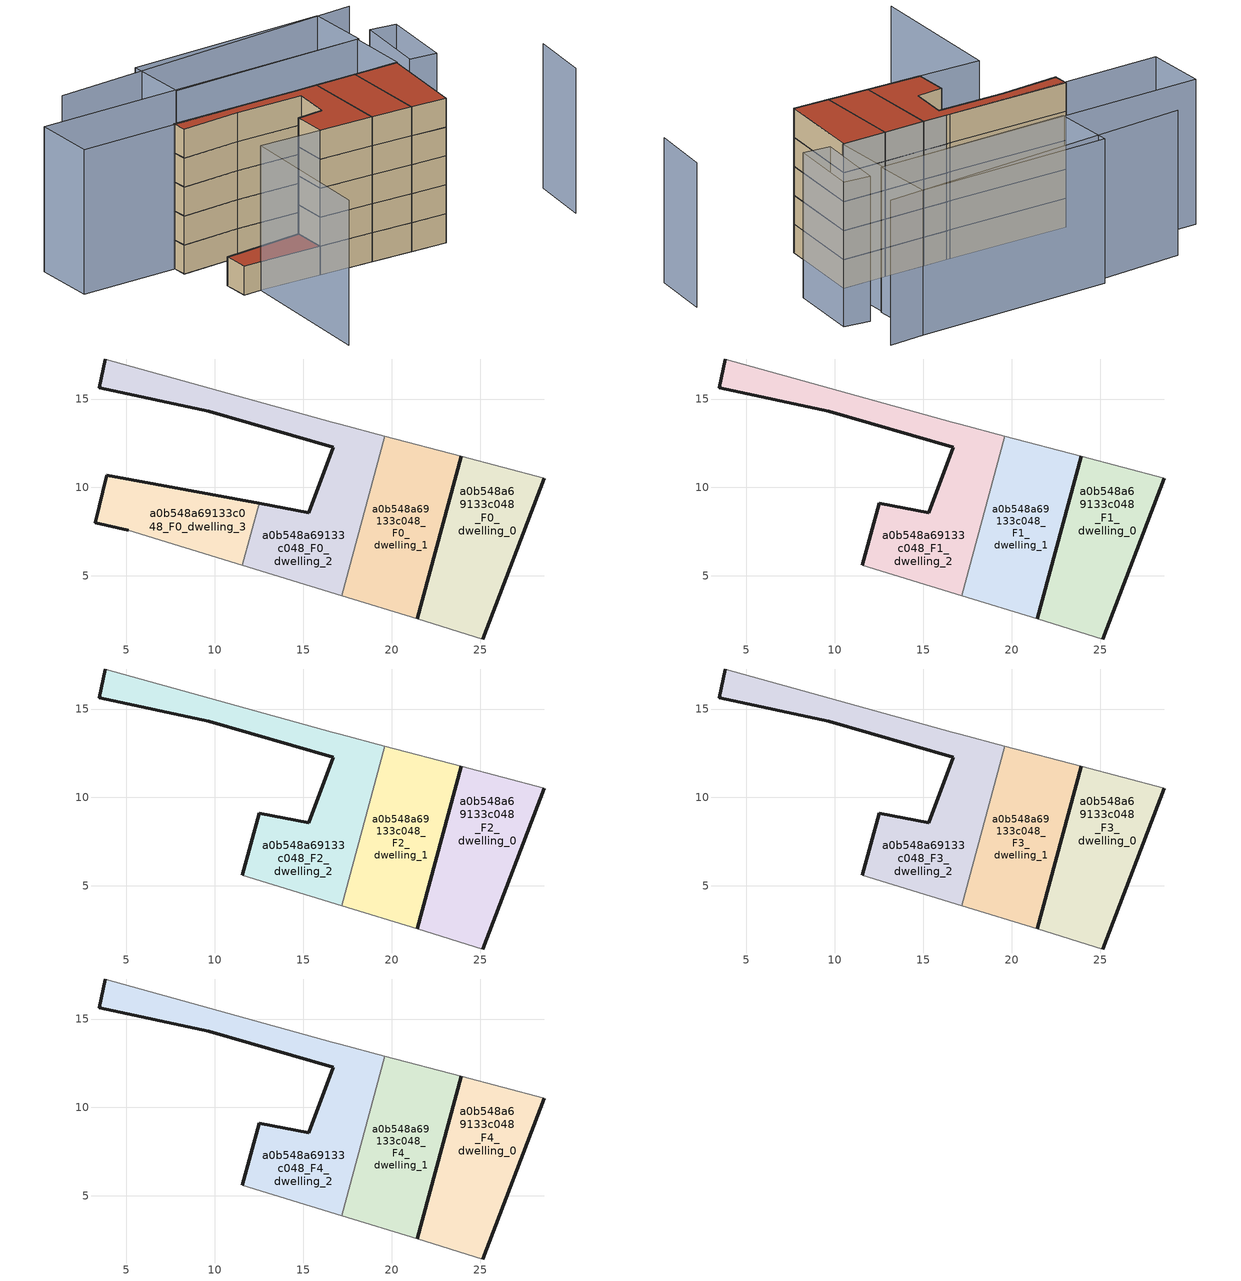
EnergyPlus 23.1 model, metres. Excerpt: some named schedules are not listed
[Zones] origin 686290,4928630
a0b548a69133c048_F0_dwelling_0
 floor ground (EU_floor_Construction): 25.15,1.43 28.61,10.53 23.92,11.76 21.43,2.57 z0
 wall outside (EU_wall_Construction): 28.61,10.53 25.15,1.43 / 21.43,2.57 23.92,11.76 z0:3
 wall adiabatic (EU_wall_Construction): 23.92,11.76 28.61,10.53 / 25.15,1.43 21.43,2.57 z0:3
a0b548a69133c048_F0_dwelling_1
 floor ground (EU_floor_Construction): 21.43,2.57 23.92,11.76 19.61,12.9 17.17,3.88 z0
 wall outside (EU_wall_Construction): 23.92,11.76 21.43,2.57 z0:3
 wall adiabatic (EU_wall_Construction): 19.61,12.9 23.92,11.76 / 21.43,2.57 17.17,3.88 z0:3
 wall to a0b548a69133c048_F0_dwelling_2 (EU_wall_Construction): 17.17,3.88 19.61,12.9 z0:3
a0b548a69133c048_F0_dwelling_2
 floor ground (EU_floor_Construction): 17.17,3.88 19.61,12.9 17.1,13.56 16.64,13.69 3.8,17.26 3.45,15.63 9.65,14.3 16.69,12.28 15.31,8.58 12.49,9.1 11.54,5.61 z0
 wall outside (EU_wall_Construction): 12.49,9.1 15.31,8.58 16.69,12.28 9.65,14.3 3.45,15.63 3.8,17.26 z0:3
 wall adiabatic (EU_wall_Construction): 17.17,3.88 11.54,5.61 / 3.8,17.26 16.64,13.69 17.1,13.56 19.61,12.9 z0:3
 wall to a0b548a69133c048_F0_dwelling_3 (EU_wall_Construction): 11.54,5.61 12.49,9.1 z0:3
a0b548a69133c048_F0_dwelling_3
 floor ground (EU_floor_Construction): 11.54,5.61 12.49,9.1 3.89,10.69 3.25,8.01 5.11,7.58 z0
 wall outside (EU_wall_Construction): 5.11,7.58 3.25,8.01 3.89,10.69 12.49,9.1 z0:3
 wall adiabatic (EU_wall_Construction): 11.54,5.61 5.11,7.58 z0:3
 roof outside (EU_roof_Construction): 12.49,9.1 11.54,5.61 5.11,7.58 3.25,8.01 3.89,10.69 z3
a0b548a69133c048_F1_dwelling_0
 floor to a0b548a69133c048_F0_dwelling_0 (EU_floor_Construction): 25.15,1.43 28.61,10.53 23.92,11.76 21.42,2.57 z3
 wall outside (EU_wall_Construction): 28.61,10.53 25.15,1.43 / 21.43,2.57 23.92,11.76 z3:6
 wall adiabatic (EU_wall_Construction): 23.92,11.76 28.61,10.53 / 25.15,1.43 21.43,2.57 z3:6
a0b548a69133c048_F1_dwelling_1
 floor to a0b548a69133c048_F0_dwelling_1 (EU_floor_Construction): 21.42,2.57 23.92,11.76 19.61,12.9 17.17,3.88 z3
 wall outside (EU_wall_Construction): 23.92,11.76 21.43,2.57 z3:6
 wall adiabatic (EU_wall_Construction): 19.61,12.9 23.92,11.76 / 21.43,2.57 17.17,3.88 z3:6
 wall to a0b548a69133c048_F1_dwelling_2 (EU_wall_Construction): 17.17,3.88 19.61,12.9 z3:6
a0b548a69133c048_F1_dwelling_2
 floor to a0b548a69133c048_F0_dwelling_2 (EU_floor_Construction): 17.17,3.88 19.61,12.9 17.1,13.56 16.64,13.69 3.8,17.26 3.45,15.63 9.65,14.3 16.69,12.28 15.31,8.58 12.49,9.1 11.54,5.61 z3
 wall outside (EU_wall_Construction): 11.54,5.61 12.49,9.1 15.31,8.58 16.69,12.28 9.65,14.3 3.45,15.63 3.8,17.26 z3:6
 wall adiabatic (EU_wall_Construction): 17.17,3.88 11.54,5.61 / 3.8,17.26 16.64,13.69 17.1,13.56 19.61,12.9 z3:6
a0b548a69133c048_F2_dwelling_0
 floor to a0b548a69133c048_F1_dwelling_0 (EU_floor_Construction): 25.15,1.43 28.61,10.53 23.92,11.76 21.42,2.57 z6
 wall outside (EU_wall_Construction): 28.61,10.53 25.15,1.43 / 21.43,2.57 23.92,11.76 z6:9
 wall adiabatic (EU_wall_Construction): 23.92,11.76 28.61,10.53 / 25.15,1.43 21.43,2.57 z6:9
a0b548a69133c048_F2_dwelling_1
 floor to a0b548a69133c048_F1_dwelling_1 (EU_floor_Construction): 21.42,2.57 23.92,11.76 19.61,12.9 17.17,3.88 z6
 wall outside (EU_wall_Construction): 23.92,11.76 21.43,2.57 z6:9
 wall adiabatic (EU_wall_Construction): 19.61,12.9 23.92,11.76 / 21.43,2.57 17.17,3.88 z6:9
 wall to a0b548a69133c048_F2_dwelling_2 (EU_wall_Construction): 17.17,3.88 19.61,12.9 z6:9
a0b548a69133c048_F2_dwelling_2
 floor to a0b548a69133c048_F1_dwelling_2 (EU_floor_Construction): 17.17,3.88 19.61,12.9 17.1,13.56 16.64,13.69 3.8,17.26 3.45,15.63 9.65,14.3 16.69,12.28 15.31,8.58 12.49,9.1 11.54,5.61 z6
 wall outside (EU_wall_Construction): 11.54,5.61 12.49,9.1 15.31,8.58 16.69,12.28 9.65,14.3 3.45,15.63 3.8,17.26 z6:9
 wall adiabatic (EU_wall_Construction): 17.17,3.88 11.54,5.61 / 3.8,17.26 16.64,13.69 17.1,13.56 19.61,12.9 z6:9
a0b548a69133c048_F3_dwelling_0
 floor to a0b548a69133c048_F2_dwelling_0 (EU_floor_Construction): 25.15,1.43 28.61,10.53 23.92,11.76 21.42,2.57 z9
 wall outside (EU_wall_Construction): 28.61,10.53 25.15,1.43 / 21.43,2.57 23.92,11.76 z9:12
 wall adiabatic (EU_wall_Construction): 23.92,11.76 28.61,10.53 / 25.15,1.43 21.43,2.57 z9:12
a0b548a69133c048_F3_dwelling_1
 floor to a0b548a69133c048_F2_dwelling_1 (EU_floor_Construction): 21.42,2.57 23.92,11.76 19.61,12.9 17.17,3.88 z9
 wall outside (EU_wall_Construction): 23.92,11.76 21.43,2.57 z9:12
 wall adiabatic (EU_wall_Construction): 19.61,12.9 23.92,11.76 / 21.43,2.57 17.17,3.88 z9:12
 wall to a0b548a69133c048_F3_dwelling_2 (EU_wall_Construction): 17.17,3.88 19.61,12.9 z9:12
a0b548a69133c048_F3_dwelling_2
 floor to a0b548a69133c048_F2_dwelling_2 (EU_floor_Construction): 17.17,3.88 19.61,12.9 17.1,13.56 16.64,13.69 3.8,17.26 3.45,15.63 9.65,14.3 16.69,12.28 15.31,8.58 12.49,9.1 11.54,5.61 z9
 wall outside (EU_wall_Construction): 11.54,5.61 12.49,9.1 15.31,8.58 16.69,12.28 9.65,14.3 3.45,15.63 3.8,17.26 z9:12
 wall adiabatic (EU_wall_Construction): 17.17,3.88 11.54,5.61 / 3.8,17.26 16.64,13.69 17.1,13.56 19.61,12.9 z9:12
a0b548a69133c048_F4_dwelling_0
 floor to a0b548a69133c048_F3_dwelling_0 (EU_floor_Construction): 25.15,1.43 28.61,10.53 23.92,11.76 21.42,2.57 z12
 wall outside (EU_wall_Construction): 28.61,10.53 25.15,1.43 / 21.43,2.57 23.92,11.76 z12:15
 wall adiabatic (EU_wall_Construction): 23.92,11.76 28.61,10.53 / 25.15,1.43 21.43,2.57 z12:15
 roof outside (EU_roof_Construction): 28.61,10.53 25.15,1.43 21.43,2.57 23.92,11.76 z15
a0b548a69133c048_F4_dwelling_1
 floor to a0b548a69133c048_F3_dwelling_1 (EU_floor_Construction): 21.42,2.57 23.92,11.76 19.61,12.9 17.17,3.88 z12
 wall outside (EU_wall_Construction): 23.92,11.76 21.43,2.57 z12:15
 wall adiabatic (EU_wall_Construction): 19.61,12.9 23.92,11.76 / 21.43,2.57 17.17,3.88 z12:15
 wall to a0b548a69133c048_F4_dwelling_2 (EU_wall_Construction): 17.17,3.88 19.61,12.9 z12:15
 roof outside (EU_roof_Construction): 23.92,11.76 21.43,2.57 17.17,3.88 19.61,12.9 z15
a0b548a69133c048_F4_dwelling_2
 floor to a0b548a69133c048_F3_dwelling_2 (EU_floor_Construction): 17.17,3.88 19.61,12.9 17.1,13.56 16.64,13.69 3.8,17.26 3.45,15.63 9.65,14.3 16.69,12.28 15.31,8.58 12.49,9.1 11.54,5.61 z12
 wall outside (EU_wall_Construction): 11.54,5.61 12.49,9.1 15.31,8.58 16.69,12.28 9.65,14.3 3.45,15.63 3.8,17.26 z12:15
 wall adiabatic (EU_wall_Construction): 17.17,3.88 11.54,5.61 / 3.8,17.26 16.64,13.69 17.1,13.56 19.61,12.9 z12:15
 roof outside (EU_roof_Construction): 19.61,12.9 17.17,3.88 11.54,5.61 12.49,9.1 15.31,8.58 16.69,12.28 9.65,14.3 3.45,15.63 3.8,17.26 16.64,13.69 17.1,13.56 z15
shading: 38.47,-3.43 41.03,2.75 / 0.57,-7.19 5.11,7.58 / 5.11,7.58 25.15,1.43 / 35.96,22.64 2.05,29.64 / 30.01,10.04 32.87,17.47 / 32.87,17.47 35.58,16.43 / 35.58,16.43 32.72,9 / 32.72,9 30.01,10.04 / 28.72,10.5 -6.41,19.75 / -6.41,19.75 -4.72,26.17 / -4.72,26.17 30.41,16.92 / 30.41,16.92 28.72,10.5 / 30.56,16.88 9.99,22.14 / 9.99,22.14 11.66,28.67 / 11.66,28.67 32.23,23.41 / 32.23,23.41 30.56,16.88 z0:15
[Building]
EU S2 Campaign: North Axis=0; Terrain=City; Solar Distribution=FullExterior
[Site:Location]
Bologna: Latitude=44.5; Longitude=11.25; Time Zone=1; Elevation=37
[SizingPeriod:WeatherFileDays]
AnnualSizingPeriod: Begin Month=1; Begin Day of Month=1; End Month=12; End Day of Month=31; Day of Week for Start Day=Monday; Use Weather File Daylight Saving Period=No; Use Weather File Rain and Snow Indicators=No
[MATERIAL]
EU_InternalMass_Material: Roughness=MediumRough; Thickness=0.1; Conductivity=1; Density=1800; Specific Heat=900; Thermal Absorptance=0.9; Solar Absorptance=0.7; Visible Absorptance=0.7
[MATERIAL:NOMASS] Roughness=MediumRough; Thermal Absorptance=0.9; Solar Absorptance=0.7; Visible Absorptance=0.7
Name | Thermal Resistance
EU_wall_NoMass | 0.905828
EU_roof_NoMass | 0.37593
EU_floor_NoMass | 0.67114
[CONSTRUCTION]
EU_wall_Construction: EU_wall_NoMass
EU_roof_Construction: EU_roof_NoMass
EU_floor_Construction: EU_floor_NoMass
EU_InternalMass_Construction: EU_InternalMass_Material
[ZONE] Type=1; Multiplier=1; Ceiling Height=autocalculate; Floor Area=autocalculate; Part of Total Floor Area=Yes
Name | Volume
a0b548a69133c048_F0_dwelling_0 | 125.948
a0b548a69133c048_F1_dwelling_0; a0b548a69133c048_F2_dwelling_0; a0b548a69133c048_F3_dwelling_0; a0b548a69133c048_F4_dwelling_0 | 125.946
a0b548a69133c048_F0_dwelling_1; a0b548a69133c048_F1_dwelling_1; a0b548a69133c048_F2_dwelling_1; a0b548a69133c048_F3_dwelling_1; a0b548a69133c048_F4_dwelling_1 | 125.963
a0b548a69133c048_F0_dwelling_2 | 170.238
a0b548a69133c048_F1_dwelling_2; a0b548a69133c048_F2_dwelling_2; a0b548a69133c048_F3_dwelling_2; a0b548a69133c048_F4_dwelling_2 | 170.236
a0b548a69133c048_F0_dwelling_3 | 81.6951
[INTERNALMASS] Construction=EU_InternalMass_Construction
Name | Zone or ZoneList | Surface Area
a0b548a69133c048_F0_dwelling_0_EU_InternalMass | a0b548a69133c048_F0_dwelling_0 | 41.9823
a0b548a69133c048_F0_dwelling_1_EU_InternalMass | a0b548a69133c048_F0_dwelling_1 | 41.988
a0b548a69133c048_F0_dwelling_2_EU_InternalMass | a0b548a69133c048_F0_dwelling_2 | 56.7418
a0b548a69133c048_F0_dwelling_3_EU_InternalMass | a0b548a69133c048_F0_dwelling_3 | 27.2319
a0b548a69133c048_F1_dwelling_0_EU_InternalMass | a0b548a69133c048_F1_dwelling_0 | 83.9728
a0b548a69133c048_F1_dwelling_1_EU_InternalMass | a0b548a69133c048_F1_dwelling_1 | 41.9856
a0b548a69133c048_F1_dwelling_2_EU_InternalMass | a0b548a69133c048_F1_dwelling_2 | 41.9854
a0b548a69133c048_F2_dwelling_0_EU_InternalMass | a0b548a69133c048_F2_dwelling_0 | 83.9728
a0b548a69133c048_F2_dwelling_1_EU_InternalMass | a0b548a69133c048_F2_dwelling_1 | 41.9856
a0b548a69133c048_F2_dwelling_2_EU_InternalMass | a0b548a69133c048_F2_dwelling_2 | 41.9854
a0b548a69133c048_F3_dwelling_0_EU_InternalMass | a0b548a69133c048_F3_dwelling_0 | 83.9728
a0b548a69133c048_F3_dwelling_1_EU_InternalMass | a0b548a69133c048_F3_dwelling_1 | 41.9856
a0b548a69133c048_F3_dwelling_2_EU_InternalMass | a0b548a69133c048_F3_dwelling_2 | 41.9854
a0b548a69133c048_F4_dwelling_0_EU_InternalMass | a0b548a69133c048_F4_dwelling_0 | 83.9728
a0b548a69133c048_F4_dwelling_1_EU_InternalMass | a0b548a69133c048_F4_dwelling_1 | 41.9856
a0b548a69133c048_F4_dwelling_2_EU_InternalMass | a0b548a69133c048_F4_dwelling_2 | 41.9854
[OTHEREQUIPMENT] Fuel Type=Electricity; Design Level Calculation Method=Watts/Area; Power per Zone Floor Area=1; Fraction Latent=0; Fraction Radiant=0; Fraction Lost=0; Carbon Dioxide Generation Rate=0; EndUse Subcategory=EU_Step8_InternalGains
Name | Zone or ZoneList or Space or SpaceList | Schedule
EU_Step8_InternalGain_a0b548a69133c048_F0_dwelling_0_f000 | a0b548a69133c048_F0_dwelling_0 | EU_Step8_GainSchedule_a0b548a69133c048_F0_dwelling_0_f000
EU_Step8_InternalGain_a0b548a69133c048_F0_dwelling_1_f000 | a0b548a69133c048_F0_dwelling_1 | EU_Step8_GainSchedule_a0b548a69133c048_F0_dwelling_1_f000
EU_Step8_InternalGain_a0b548a69133c048_F0_dwelling_2_f000 | a0b548a69133c048_F0_dwelling_2 | EU_Step8_GainSchedule_a0b548a69133c048_F0_dwelling_2_f000
EU_Step8_InternalGain_a0b548a69133c048_F0_dwelling_3_f000 | a0b548a69133c048_F0_dwelling_3 | EU_Step8_GainSchedule_a0b548a69133c048_F0_dwelling_3_f000
EU_Step8_InternalGain_a0b548a69133c048_F1_dwelling_0_f000 | a0b548a69133c048_F1_dwelling_0 | EU_Step8_GainSchedule_a0b548a69133c048_F1_dwelling_0_f000
EU_Step8_InternalGain_a0b548a69133c048_F1_dwelling_1_f000 | a0b548a69133c048_F1_dwelling_1 | EU_Step8_GainSchedule_a0b548a69133c048_F1_dwelling_1_f000
EU_Step8_InternalGain_a0b548a69133c048_F1_dwelling_2_f000 | a0b548a69133c048_F1_dwelling_2 | EU_Step8_GainSchedule_a0b548a69133c048_F1_dwelling_2_f000
EU_Step8_InternalGain_a0b548a69133c048_F2_dwelling_0_f000 | a0b548a69133c048_F2_dwelling_0 | EU_Step8_GainSchedule_a0b548a69133c048_F2_dwelling_0_f000
EU_Step8_InternalGain_a0b548a69133c048_F2_dwelling_1_f000 | a0b548a69133c048_F2_dwelling_1 | EU_Step8_GainSchedule_a0b548a69133c048_F2_dwelling_1_f000
EU_Step8_InternalGain_a0b548a69133c048_F2_dwelling_2_f000 | a0b548a69133c048_F2_dwelling_2 | EU_Step8_GainSchedule_a0b548a69133c048_F2_dwelling_2_f000
EU_Step8_InternalGain_a0b548a69133c048_F3_dwelling_0_f000 | a0b548a69133c048_F3_dwelling_0 | EU_Step8_GainSchedule_a0b548a69133c048_F3_dwelling_0_f000
EU_Step8_InternalGain_a0b548a69133c048_F3_dwelling_1_f000 | a0b548a69133c048_F3_dwelling_1 | EU_Step8_GainSchedule_a0b548a69133c048_F3_dwelling_1_f000
EU_Step8_InternalGain_a0b548a69133c048_F3_dwelling_2_f000 | a0b548a69133c048_F3_dwelling_2 | EU_Step8_GainSchedule_a0b548a69133c048_F3_dwelling_2_f000
EU_Step8_InternalGain_a0b548a69133c048_F4_dwelling_0_f000 | a0b548a69133c048_F4_dwelling_0 | EU_Step8_GainSchedule_a0b548a69133c048_F4_dwelling_0_f000
EU_Step8_InternalGain_a0b548a69133c048_F4_dwelling_1_f000 | a0b548a69133c048_F4_dwelling_1 | EU_Step8_GainSchedule_a0b548a69133c048_F4_dwelling_1_f000
EU_Step8_InternalGain_a0b548a69133c048_F4_dwelling_2_f000 | a0b548a69133c048_F4_dwelling_2 | EU_Step8_GainSchedule_a0b548a69133c048_F4_dwelling_2_f000
[ZONEVENTILATION:DESIGNFLOWRATE] Schedule=EU_AlwaysOn; Design Flow Rate Calculation Method=AirChanges/Hour; Air Changes per Hour=0.73129; Ventilation Type=Natural; Fan Pressure Rise=0; Fan Total Efficiency=1; Constant Term Coefficient=1; Temperature Term Coefficient=0; Velocity Term Coefficient=0; Velocity Squared Term Coefficient=0; Minimum Indoor Temperature=-100; Maximum Indoor Temperature=100; Delta Temperature=-100; Minimum Outdoor Temperature=-100; Maximum Outdoor Temperature=100; Maximum Wind Speed=40
Name | Zone or ZoneList or Space or SpaceList
EU_ConstantAir_a0b548a69133c048_F0_dwelling_0 | a0b548a69133c048_F0_dwelling_0
EU_ConstantAir_a0b548a69133c048_F0_dwelling_1 | a0b548a69133c048_F0_dwelling_1
EU_ConstantAir_a0b548a69133c048_F0_dwelling_2 | a0b548a69133c048_F0_dwelling_2
EU_ConstantAir_a0b548a69133c048_F0_dwelling_3 | a0b548a69133c048_F0_dwelling_3
EU_ConstantAir_a0b548a69133c048_F1_dwelling_0 | a0b548a69133c048_F1_dwelling_0
EU_ConstantAir_a0b548a69133c048_F1_dwelling_1 | a0b548a69133c048_F1_dwelling_1
EU_ConstantAir_a0b548a69133c048_F1_dwelling_2 | a0b548a69133c048_F1_dwelling_2
EU_ConstantAir_a0b548a69133c048_F2_dwelling_0 | a0b548a69133c048_F2_dwelling_0
EU_ConstantAir_a0b548a69133c048_F2_dwelling_1 | a0b548a69133c048_F2_dwelling_1
EU_ConstantAir_a0b548a69133c048_F2_dwelling_2 | a0b548a69133c048_F2_dwelling_2
EU_ConstantAir_a0b548a69133c048_F3_dwelling_0 | a0b548a69133c048_F3_dwelling_0
EU_ConstantAir_a0b548a69133c048_F3_dwelling_1 | a0b548a69133c048_F3_dwelling_1
EU_ConstantAir_a0b548a69133c048_F3_dwelling_2 | a0b548a69133c048_F3_dwelling_2
EU_ConstantAir_a0b548a69133c048_F4_dwelling_0 | a0b548a69133c048_F4_dwelling_0
EU_ConstantAir_a0b548a69133c048_F4_dwelling_1 | a0b548a69133c048_F4_dwelling_1
EU_ConstantAir_a0b548a69133c048_F4_dwelling_2 | a0b548a69133c048_F4_dwelling_2
[HVACTEMPLATE:THERMOSTAT] Constant Heating Setpoint=20; Constant Cooling Setpoint=50
EU_HeatOnly_a0b548a69133c048_F0_dwelling_0; EU_HeatOnly_a0b548a69133c048_F0_dwelling_1; EU_HeatOnly_a0b548a69133c048_F0_dwelling_2; EU_HeatOnly_a0b548a69133c048_F0_dwelling_3; EU_HeatOnly_a0b548a69133c048_F1_dwelling_0; EU_HeatOnly_a0b548a69133c048_F1_dwelling_1; EU_HeatOnly_a0b548a69133c048_F1_dwelling_2; EU_HeatOnly_a0b548a69133c048_F2_dwelling_0; EU_HeatOnly_a0b548a69133c048_F2_dwelling_1; EU_HeatOnly_a0b548a69133c048_F2_dwelling_2; EU_HeatOnly_a0b548a69133c048_F3_dwelling_0; EU_HeatOnly_a0b548a69133c048_F3_dwelling_1; EU_HeatOnly_a0b548a69133c048_F3_dwelling_2; EU_HeatOnly_a0b548a69133c048_F4_dwelling_0; EU_HeatOnly_a0b548a69133c048_F4_dwelling_1; EU_HeatOnly_a0b548a69133c048_F4_dwelling_2
[HVACTEMPLATE:ZONE:IDEALLOADSAIRSYSTEM] System Availability Schedule=EU_AlwaysOn; Maximum Heating Supply Air Temperature=50; Minimum Cooling Supply Air Temperature=13; Maximum Heating Supply Air Humidity Ratio=0.0156; Minimum Cooling Supply Air Humidity Ratio=0.0077; Heating Limit=NoLimit; Cooling Limit=NoLimit; Heating Availability Schedule=EU_AlwaysOn; Cooling Availability Schedule=EU_CoolingOff; Dehumidification Control Type=ConstantSensibleHeatRatio; Cooling Sensible Heat Ratio=0.7; Dehumidification Setpoint=60; Humidification Control Type=None; Humidification Setpoint=30; Outdoor Air Method=None; Outdoor Air Flow Rate per Person=0.00944; Outdoor Air Flow Rate per Zone Floor Area=0; Outdoor Air Flow Rate per Zone=0; Demand Controlled Ventilation Type=None; Outdoor Air Economizer Type=NoEconomizer; Heat Recovery Type=None; Sensible Heat Recovery Effectiveness=0.7; Latent Heat Recovery Effectiveness=0.65
Name | Template Thermostat
a0b548a69133c048_F0_dwelling_0 | EU_HeatOnly_a0b548a69133c048_F0_dwelling_0
a0b548a69133c048_F0_dwelling_1 | EU_HeatOnly_a0b548a69133c048_F0_dwelling_1
a0b548a69133c048_F0_dwelling_2 | EU_HeatOnly_a0b548a69133c048_F0_dwelling_2
a0b548a69133c048_F0_dwelling_3 | EU_HeatOnly_a0b548a69133c048_F0_dwelling_3
a0b548a69133c048_F1_dwelling_0 | EU_HeatOnly_a0b548a69133c048_F1_dwelling_0
a0b548a69133c048_F1_dwelling_1 | EU_HeatOnly_a0b548a69133c048_F1_dwelling_1
a0b548a69133c048_F1_dwelling_2 | EU_HeatOnly_a0b548a69133c048_F1_dwelling_2
a0b548a69133c048_F2_dwelling_0 | EU_HeatOnly_a0b548a69133c048_F2_dwelling_0
a0b548a69133c048_F2_dwelling_1 | EU_HeatOnly_a0b548a69133c048_F2_dwelling_1
